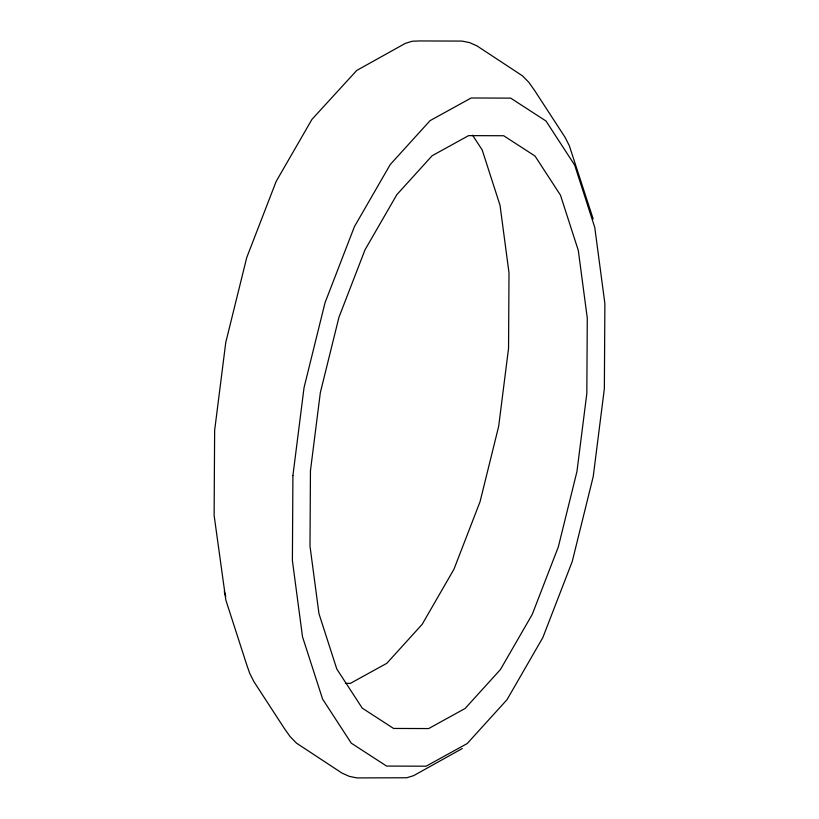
<?xml version="1.0" encoding="UTF-8"?>
<svg xmlns="http://www.w3.org/2000/svg" width="819" height="819" viewBox="0 0 819 819"><rect width="100%" height="100%" fill="white"/><g stroke="black" fill="none" stroke-linecap="round" stroke-linejoin="round"><path stroke-width="1.23" d="M462.274 748.546L413.626 775.654L406.746 777.763L356.961 777.917L349.355 776.381L341.953 773.064L296.519 743.161L290.151 736.65L284.531 728.726L253.972 681.746L249.693 673.32L246.458 663.984L225.849 600.081L214.117 515.386L214.639 430.395L225.768 342.444L246.754 257.514L276.167 181.408L311.998 119.308L356.726 70.454L405.374 43.346L412.254 41.237L419.41 40.95L462.039 41.083L469.645 42.619L477.047 45.936L522.481 75.839L528.849 82.35L534.469 90.274L565.028 137.254L569.307 145.68L593.151 218.919M345.372 683.353L350.389 683.374L386.834 663.288L422.154 624.354L453.951 569.246L480.047 501.719L498.669 426.361L508.548 348.31L509.008 272.891L500.02 205.252L482.196 149.979L472.573 135.176M224.242 591.615L225.788 596.406M292.915 475.583L292.393 560.575L302.518 636.813L322.604 699.088L351.279 743.181L386.588 766.072L426.126 766.195L467.199 743.56L507.002 699.692L542.833 637.591L572.246 561.486L593.232 476.556L604.361 388.605L604.883 303.614L594.758 227.385L574.672 165.1L545.997 121.007L510.687 98.126L471.15 97.993L430.077 120.639L390.274 164.506L354.443 226.607L325.03 302.713L304.044 387.633L292.915 475.583M310.452 470.69L309.991 546.109L318.98 613.748L336.804 669.021L362.244 708.138L393.581 728.449L428.665 728.562L465.11 708.476L500.429 669.553L532.227 614.445L558.323 546.908L576.945 471.549L586.824 393.509L587.284 318.089L578.296 250.44L560.472 195.168L535.032 156.05L503.695 135.739L468.611 135.626L432.166 155.712L396.846 194.646L365.049 249.754L338.953 317.281L320.331 392.639L310.452 470.69"/></g></svg>
